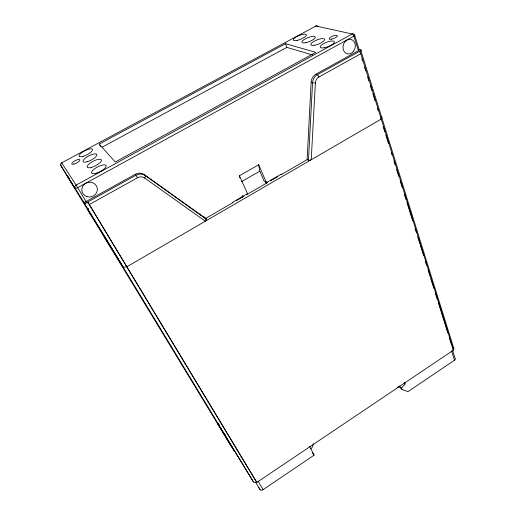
<?xml version="1.0" encoding="UTF-8"?>
<svg xmlns="http://www.w3.org/2000/svg" width="516" height="516" viewBox="0 0 516 516"><rect width="100%" height="100%" fill="white"/><g stroke="black" fill="none" stroke-linecap="round" stroke-linejoin="round"><path stroke-width="0.77" d="M61.92 163.314L61.656 162.863L315.973 25.987L352.222 33.992A2.206 1.793 -76.4 0 1 354.557 35.03L359.072 49.459A2.103 0.677 -20.5 0 1 358.433 50.658L315.85 74.246A8.617 7.276 -72.7 0 0 311.135 82.16L307.123 159.528L308.471 160.289A1.864 0.793 -21.9 0 0 309.09 160.405M308.471 160.289L312.554 82.676A8.649 7.295 -72.6 0 1 317.288 74.736L361.052 50.478A3.161 1.019 -20.5 0 0 360.645 49.858L359.072 49.459M360.252 51.581L360.239 51.594A2.077 1.49 -4.7 0 1 359.755 51.922A2.122 0.877 64.4 0 1 360.813 53.741L318.94 76.994A6.502 5.482 -72.5 0 0 315.379 82.953L311.219 159.728A2.393 1.013 -21.9 0 1 310.064 160.231L309.09 160.405M313.528 443.779L311.832 447.965L310.516 448.868M452.429 349.964L454.899 357.833A2.387 1.632 -14 0 1 454.48 360.213L408.014 391.638L402.016 389.445L401.487 388.064L405.137 384.001L404.583 382.53M258.839 487.626L260.012 489.503A2.541 1.845 -36.1 0 0 263.102 489.652L314.109 455.151L309.587 446.379M256.8 482.441L88.113 202.575L256.8 482.441L453.545 350.087L360.813 53.741M232.406 202.42L247.525 193.655L239.405 175.782L258.677 164.752L266.443 182.69L281.246 174.105M205.639 218.468L232.987 202.614M236.302 200.692L243.597 196.461L242.533 195.622M246.893 194.551L267.527 182.587L266.391 181.8M270.765 180.71L277.911 176.569M281.13 174.698L307.214 159.579M241.494 181.703L259.806 171.177L258.677 164.752M88.771 208.529L87.378 209.309L104.516 236.347L122.75 266.424M206.342 219.861L205.568 218.403L144.499 174.743A8.843 8.398 -33.6 0 0 135.147 174.344L86.075 201.524L76.252 185.302L61.643 162.83A2.141 2.025 1.7 0 0 60.894 165.655L84.289 202.975A3.438 1.206 -28.4 0 0 85.488 203.233L135.985 175.24A8.875 8.424 -33.8 0 1 145.364 175.646L206.6 219.403L203.407 216.314A9.862 4.244 -25.9 0 1 202.653 216.385M89.307 204.523L137.566 177.723A6.669 6.327 -33.9 0 1 144.615 178.014L205.323 221.216A2.47 1.084 -26.2 0 0 206.29 220.48L206.697 219.835A1.929 0.845 -26.2 0 0 206.6 219.403M102.026 147.228L286.864 47.375L312.522 54.96M99.24 144.08L285.548 43.692L315.779 52.361L115.236 162.024L99.24 144.08L100.626 146.434M87.423 202.872L87.456 202.865A2.29 1.709 -24.8 0 0 88.088 202.536M85.488 203.233L85.914 203.181M315.85 74.246L317.288 74.736A2.148 0.755 63.3 0 1 318.94 76.994M311.135 82.16L312.554 82.676A2.096 0.342 2.7 0 0 315.379 82.953M381.04 116.674L381.556 116.874A2.993 1.2 -19.5 0 1 380.731 118.861L381.253 119.067L126.826 266.785L126.575 266.385A3.238 1.413 -29.5 0 1 123.001 266.817L104.238 237.096A2.948 1.167 -29 0 1 104.187 236.631M266.443 182.69L264.102 181.052L259.806 171.177M453.545 350.087L451.861 345.881M219.281 424.681L217.404 423.159L223.963 433.704L225.202 434.698M404.009 382.969L405.137 384.001M399.242 385.981L401.487 388.064M398.655 386.323L402.016 389.445M144.499 174.743L145.364 175.646A2.212 0.826 -54.5 0 1 144.615 178.014M135.147 174.344L137.566 177.723M312.257 452.745L314.109 455.151M226.905 439.103L234.129 450.72L217.404 423.159M256.471 481.918A2.574 1.838 -35.8 0 1 253.356 481.783L223.963 433.704M71.724 183.296L74.568 187.908L67.183 175.775L71.266 182.548M84.289 202.975L253.356 481.783M255.646 482.279L260.012 489.503M257.968 481.093L263.102 489.652M199.95 213.869L200.614 215.127M204.968 217.823L205.671 219.216M203.407 216.314L204.162 217.816M242.081 196.119L242.694 197.454M265.546 181.684L266.411 183.702M285.548 43.692L286.864 47.375M451.545 350.906L454.48 360.213M361.903 58.772L362.619 61.056M364.528 67.138L365.721 70.944M367.624 77.026L368.817 80.831M370.249 85.392L371.913 90.719M372.868 93.764L375.016 100.607M377.396 108.212L378.112 110.495M383.136 126.53L384.82 131.903M385.781 134.966L388.419 143.403M391.302 152.607L392.025 154.91M393.947 161.044L395.153 164.881M396.591 169.48L398.752 176.382M400.197 180.987L402.357 187.889M404.28 194.022L405.963 199.395M406.924 202.459L412.69 220.867M415.096 228.536L416.296 232.374M417.741 236.973L419.901 243.875M420.379 245.41L423.507 255.381M425.429 261.515L426.629 265.353M428.067 269.952L430.234 276.853M430.712 278.388L433.84 288.36M435.278 292.965L437.439 299.867M438.4 302.931L441.045 311.367M441.528 312.902L447.772 332.846M449.217 337.445L451.377 344.346M358.433 50.658L353.886 36.197A2.154 0.884 65.1 0 0 352.222 33.992L76.129 185.109A2.335 2.193 -8.4 0 0 75.246 188.121A2.316 0.768 -28.2 0 0 77.697 187.656L353.886 36.197A2.122 0.645 -20.7 0 0 354.557 35.03M360.645 49.858L453.487 347.345A2.412 1.619 -14.3 0 1 453.196 349.622M239.405 175.782L239.875 177.885M399.107 386.303A6.469 4.515 -47.4 0 1 397.152 387.613M228.601 440.967A2.38 1.587 -34.1 0 0 228.691 442.089L229.975 444.16L60.894 165.655A2.109 0.639 -27.9 0 1 61.152 165.023M317.998 26.574A2.019 1.69 -79.3 0 0 315.973 25.987A1.987 0.742 65.1 0 0 315.521 26.522M69.021 177.788A2.083 0.664 -28.1 0 0 68.699 178.517L68.164 177.678A3.115 0.987 -28 0 1 68.402 176.872M360.684 51.278A2.619 1.613 -13.3 0 1 360.484 51.516M361.181 50.62A3.431 1.342 -30.2 0 1 360.89 51.181M87.204 202.362A3.747 0.522 -11.9 0 1 86.746 202.446M87.23 202.698A2.877 1.49 -21.4 0 1 86.894 202.788M86.075 201.524A2.283 0.8 -28.4 0 1 83.637 201.956M324.022 47.814A7.598 2.316 -21.3 0 0 334.387 41.873A7.598 2.316 -21.3 0 0 323.397 43.77A7.598 2.316 -21.3 0 0 324.022 47.814M314.941 45.156A7.411 2.212 -21.6 0 0 324.609 39.293A7.411 2.212 -21.6 0 0 313.593 41.57A7.411 2.212 -21.6 0 0 314.941 45.156M305.82 42.699A7.23 2.116 -21.8 0 0 315.315 36.984A7.23 2.116 -21.8 0 0 304.634 39.229A7.23 2.116 -21.8 0 0 305.82 42.699M297.106 40.358A7.063 2.025 -22 0 0 306.433 34.778A7.063 2.025 -22 0 0 296.068 36.991A7.063 2.025 -22 0 0 297.106 40.358M96.06 173.279A8.153 2.67 -27.5 0 0 106.141 165.604A8.153 2.67 -27.5 0 0 94.396 168.938A8.153 2.67 -27.5 0 0 96.06 173.279M91.526 167.371A7.953 2.535 -27.4 0 0 101.4 159.941A7.953 2.535 -27.4 0 0 89.971 163.224A7.953 2.535 -27.4 0 0 91.526 167.371M87.204 161.747A7.766 2.419 -27.4 0 0 96.885 154.548A7.766 2.419 -27.4 0 0 85.766 157.786A7.766 2.419 -27.4 0 0 87.204 161.747M83.095 156.393A7.579 2.303 -27.3 0 0 92.59 149.414A7.579 2.303 -27.3 0 0 81.754 152.607A7.579 2.303 -27.3 0 0 83.095 156.393M74.169 164.043A4.502 1.38 -27.6 0 0 79.857 159.857A4.502 1.38 -27.6 0 0 73.485 161.702A4.502 1.38 -27.6 0 0 74.169 164.043M331.427 39.19A4.373 1.309 -21.2 0 0 337.38 35.797A4.373 1.309 -21.2 0 0 331.046 36.913A4.373 1.309 -21.2 0 0 331.427 39.19M86.927 196.602A7.817 7.366 -12.9 0 0 97.272 188.134A7.817 7.366 -12.9 0 0 84.598 184.057A7.817 7.366 -12.9 0 0 86.927 196.602M353.286 51.555A7.43 6.076 -75.5 0 0 351.035 39.429A7.43 6.076 -75.5 0 0 343.114 48.859A7.43 6.076 -75.5 0 0 353.286 51.555"/></g></svg>
